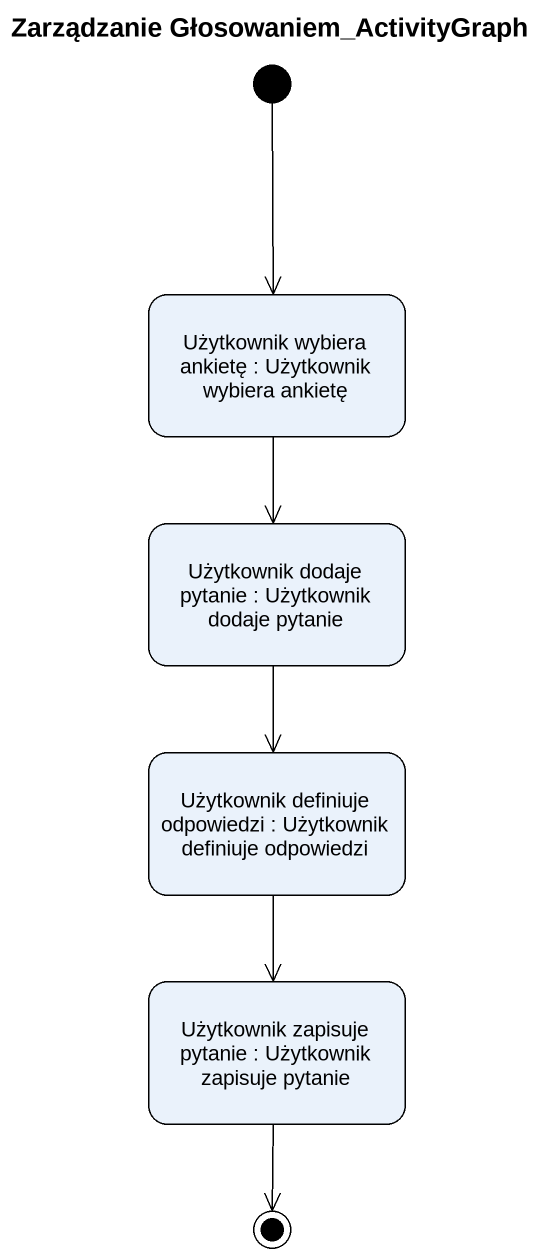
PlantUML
@startuml
title Zarządzanie Głosowaniem_ActivityGraph
hide empty description
state "Użytkownik wybiera ankietę : Użytkownik wybiera ankietę" as Użytkownik_wybiera_ankietę
state "Użytkownik dodaje pytanie : Użytkownik dodaje pytanie" as Użytkownik_dodaje_pytanie
state "Użytkownik definiuje odpowiedzi : Użytkownik definiuje odpowiedzi" as Użytkownik_definiuje
state "Użytkownik zapisuje pytanie : Użytkownik zapisuje pytanie" as Użytkownik_zapisuje_pytanie
[*] --> Użytkownik_wybiera_ankietę
Użytkownik_wybiera_ankietę --> Użytkownik_dodaje_pytanie
Użytkownik_dodaje_pytanie --> Użytkownik_definiuje
Użytkownik_definiuje --> Użytkownik_zapisuje_pytanie
Użytkownik_zapisuje_pytanie --> [*]
@enduml
